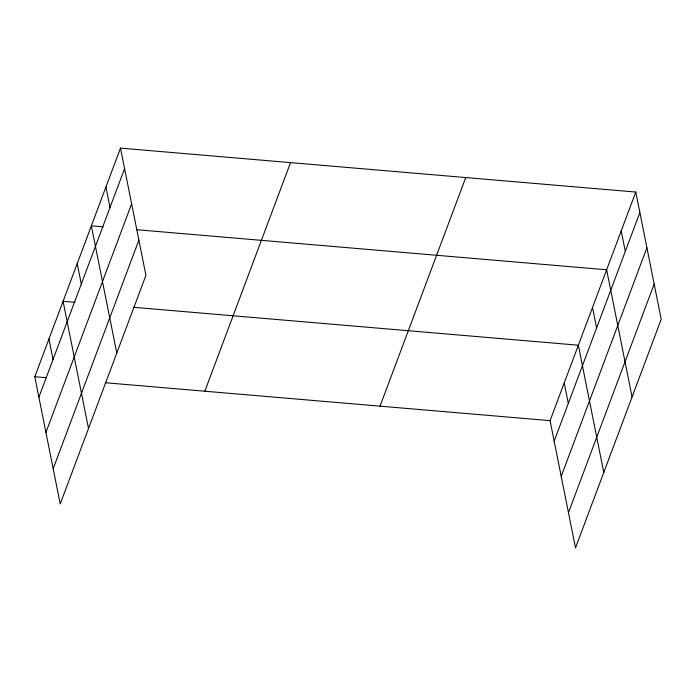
<?xml version="1.0" encoding="UTF-8"?>
<svg xmlns="http://www.w3.org/2000/svg" width="696" height="696" viewBox="0 0 696 696"><rect width="100%" height="100%" fill="white"/><g stroke="black" fill="none" stroke-linecap="round" stroke-linejoin="round"><path stroke-width="1.04" d="M120.495 148.118L145.925 275.346L60.221 503.947L34.8 376.719L120.495 148.118L635.779 192.053L661.2 319.281L575.505 547.883L550.075 420.654L635.779 192.053M38.889 397.199L124.593 168.597M45.936 432.425L131.631 203.824M53.183 468.721L138.878 240.12M204.841 391.213L290.536 162.612M380.033 406.16L465.737 177.558M554.173 441.142L639.868 212.541M561.211 476.368L646.906 247.767M568.467 512.656L654.162 284.055M103.121 226.844L91.359 225.843L116.78 353.072M136.277 229.671L606.642 269.778L632.064 397.007M74.846 302.281L63.084 301.281L88.505 428.51M133.667 307.301L578.359 345.216L603.78 472.445M34.8 376.719L46.562 377.719M105.383 382.739L550.075 420.654M621.206 230.915L625.304 251.404M592.496 307.501L596.594 327.981M564.221 382.939L568.31 403.419M105.931 186.98L110.02 207.46M77.221 263.558L81.31 284.046M48.938 338.995L53.035 359.484"/></g></svg>
